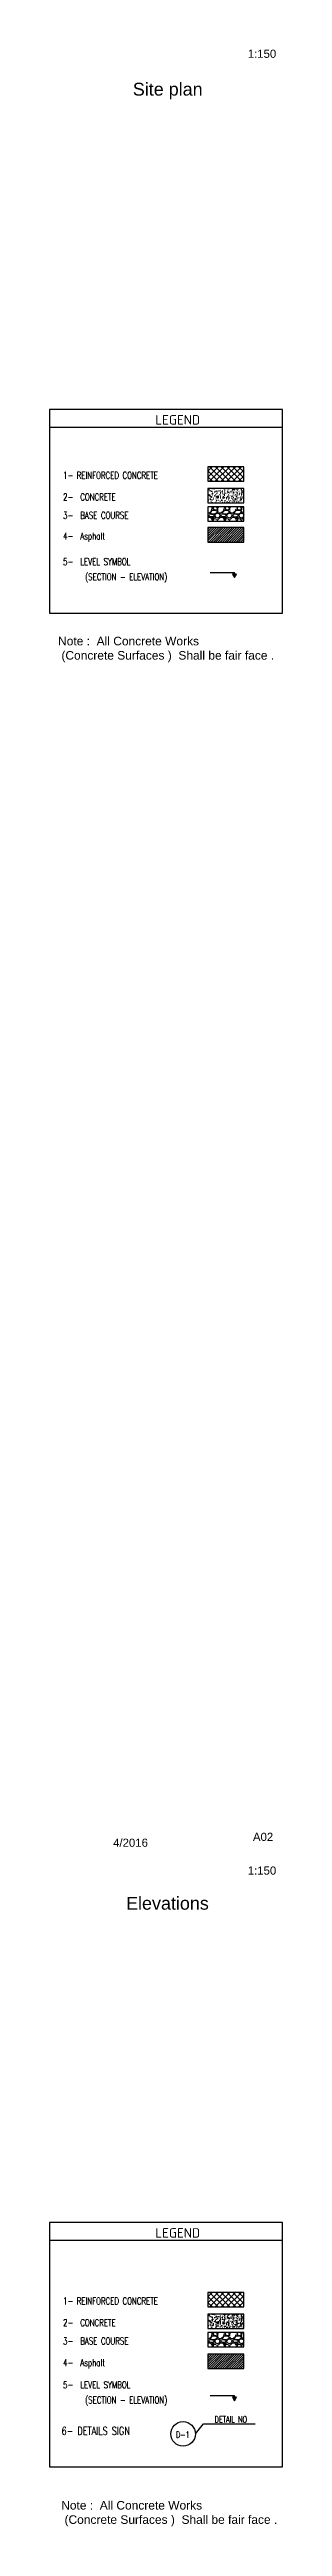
# Model space of a CAD drawing. Extents: x 151242 to 151523, y 158752 to 159354.
# Drawn here: x 151401.1 to 151406.5, y 159140.6 to 159198.4 of the extents above; entities that cross this region are included whole.
import ezdxf

# ---------------------------------------------------------------- set-up
doc = ezdxf.new("R2010")
doc.units = 0
doc.header["$LTSCALE"] = 3
doc.header["$MEASUREMENT"] = 0
for name, color, linetype in [('G-Border', 4, 'CONTINUOUS'), ('G-Text Sub', 3, 'CONTINUOUS'), ('Hatch Concret', 8, 'CONTINUOUS'), ('MHATCH', 8, 'CONTINUOUS'), ('POLI', 3, 'CONTINUOUS'), ('SEC', 4, 'CONTINUOUS'), ('TEXT', 7, 'CONTINUOUS'), ('TEXTS', 1, 'CONTINUOUS'), ('TILES', 8, 'CONTINUOUS'), ('TXT', 6, 'CONTINUOUS'), ('wall-out', 7, 'CONTINUOUS')]:
    doc.layers.add(name, color=color, linetype=linetype)
doc.styles.add('1 - 3.5mm', font='isocpeur.ttf', dxfattribs={"height": 3.5})
doc.styles.add('ROMANS', font='romans.shx')

msp = doc.modelspace()

# ---------------------------------------------------------------- hatches: boundary and pattern name
at = {"layer": 'Hatch Concret'}
h = msp.add_hatch(dxfattribs=at)
h.set_pattern_fill('ANSI37', color=8, scale=0.767719, style=0)
h.set_pattern_definition([(45, (151248.01999, 159242.8643), (-0.06785738, 0.06785738), []), (135, (151248.01999, 159242.8643), (-0.06785738, -0.06785738), [])])
h.paths.add_polyline_path([(151405.603, 159188.341), (151405.603, 159188.678), (151404.768, 159188.678), (151404.768, 159188.341)])
h = msp.add_hatch(dxfattribs=at)
h.set_pattern_fill('ANSI37', color=8, scale=0.767719, style=0)
h.set_pattern_definition([(45, (151248.01999, 159200.24789), (-0.06785738, 0.06785738), []), (135, (151248.01999, 159200.24789), (-0.06785738, -0.06785738), [])])
h.paths.add_polyline_path([(151405.603, 159145.724), (151405.603, 159146.062), (151404.768, 159146.062), (151404.768, 159145.724)])
at = {"layer": 'MHATCH', "linetype": 'Continuous'}
for points in [[(151405.342, 159186.174), (151405.437, 159186.174), (151405.39, 159186.092)], [(151405.342, 159143.616), (151405.437, 159143.616), (151405.39, 159143.533)]]:
    msp.add_hatch(color=256, dxfattribs=at).paths.add_polyline_path(points)
at = {"layer": 'TEXT', "linetype": 'Continuous'}
h = msp.add_hatch(dxfattribs=at)
h.set_pattern_fill('AR-CONC', color=8, scale=0.019193, style=0)
h.set_pattern_definition([(50, (151681.65515, 159194.00861), (0.137663504, -0.012043996), [0.014394725, -0.15834197]), (355, (151681.65515, 159194.00861), (-0.0266305, 0.14436798), [0.01151578, -0.12667358]), (100.4514, (151681.66663, 159194.00761), (0.11103311, 0.1323239), [0.01223363, -0.13456997]), (46.1842, (151681.65515, 159194.047), (0.20483521, -0.03176801), [0.02159209, -0.23751296]), (96.6356, (151681.67222, 159194.04435), (0.1793895, 0.18696211), [0.01835045, -0.20185492]), (351.1842, (151681.65515, 159194.047), (0.17938935, 0.18696225), [0.01727367, -0.19001036]), (21, (151681.67435, 159194.0374), (0.11456417, -0.077274507), [0.014394725, -0.15834197]), (326, (151681.67435, 159194.0374), (0.04669943, 0.1391778), [0.01151578, -0.12667358]), (71.4514, (151681.6839, 159194.03096), (0.161263645, 0.06190317), [0.01223363, -0.13456997]), (37.5, (151681.655154, 159194.008615), (0.002333837, 0.063892205), [0, -0.12513814, 0, -0.128592873, 0, -0.1271534]), (7.5, (151681.655154, 159194.008615), (0.050490847, 0.075699306), [0, -0.07331713, 0, -0.122259194, 0, -0.04846224]), (327.5, (151681.612353, 159194.008615), (0.102456359, -0.004328949), [0, -0.047982415, 0, -0.149705136, 0, -0.1986472]), (317.5, (151681.59316, 159194.008615), (0.111930724, 0.019213115), [0, -0.06237714, 0, -0.099419565, 0, -0.1410683])])
h.paths.add_polyline_path([(151405.603, 159187.834), (151405.603, 159188.172), (151404.768, 159188.172), (151404.768, 159187.834)])
h = msp.add_hatch(dxfattribs=at)
h.set_pattern_fill('AR-CONC', color=8, scale=0.019193, style=0)
h.set_pattern_definition([(50, (151681.65515, 159151.3922), (0.137663504, -0.012043996), [0.014394725, -0.15834197]), (355, (151681.65515, 159151.3922), (-0.0266305, 0.14436798), [0.01151578, -0.12667358]), (100.4514, (151681.66663, 159151.3912), (0.11103311, 0.1323239), [0.01223363, -0.13456997]), (46.1842, (151681.65515, 159151.43059), (0.20483521, -0.03176801), [0.02159209, -0.23751296]), (96.6356, (151681.67222, 159151.42794), (0.1793895, 0.18696211), [0.01835045, -0.20185492]), (351.1842, (151681.65515, 159151.4306), (0.17938935, 0.18696225), [0.01727367, -0.19001036]), (21, (151681.67435, 159151.42099), (0.11456417, -0.077274507), [0.014394725, -0.15834197]), (326, (151681.67435, 159151.421), (0.04669943, 0.1391778), [0.01151578, -0.12667358]), (71.4514, (151681.6839, 159151.41455), (0.161263645, 0.06190317), [0.01223363, -0.13456997]), (37.5, (151681.655154, 159151.392204), (0.002333837, 0.063892205), [0, -0.12513814, 0, -0.128592873, 0, -0.1271534]), (7.5, (151681.655154, 159151.392204), (0.050490847, 0.075699306), [0, -0.07331713, 0, -0.122259194, 0, -0.04846224]), (327.5, (151681.612353, 159151.392204), (0.102456359, -0.004328949), [0, -0.047982415, 0, -0.149705136, 0, -0.1986472]), (317.5, (151681.59316, 159151.3922), (0.111930724, 0.019213115), [0, -0.06237714, 0, -0.099419565, 0, -0.1410683])])
h.paths.add_polyline_path([(151405.603, 159145.218), (151405.603, 159145.555), (151404.768, 159145.555), (151404.768, 159145.218)])
at = {"layer": 'TEXTS'}
h = msp.add_hatch(dxfattribs=at)
h.set_pattern_fill('ANSI31', color=8, scale=0.3)
h.set_pattern_definition([(45, (-755.352345, -22017.487347), (-0.0265165042945, 0.0265165042945), [])])
h.paths.add_polyline_path([(151405.603, 159186.923), (151405.603, 159187.261), (151404.768, 159187.261), (151404.768, 159186.923)])
h = msp.add_hatch(dxfattribs=at)
h.set_pattern_fill('ANSI31', color=8, scale=0.3)
h.set_pattern_definition([(45, (-755.352345, -22060.12461), (-0.0265165042945, 0.0265165042945), [])])
h.paths.add_polyline_path([(151405.603, 159144.286), (151405.603, 159144.624), (151404.768, 159144.624), (151404.768, 159144.286)])
at = {"layer": 'TILES', "linetype": 'Continuous'}
h = msp.add_hatch(dxfattribs=at)
h.set_pattern_fill('GRAVEL', color=8, scale=0.28, style=0)
h.set_pattern_definition([(228.0128, (151401.269215, 159179.41933), (-2.239999505, -2.520000376), [0.03767, -3.7293446]), (184.9697, (151401.244015, 159179.39133), (3.360000294, 0.279997566), [0.064643, -6.399659]), (132.5104, (151401.179615, 159179.38573), (2.7999974, -3.08000243), [0.0455806, -4.512489]), (267.2737, (151401.070415, 159179.31573), (0.279998885, 5.600000083), [0.0588666, -5.827796]), (292.8337, (151401.067615, 159179.25693), (-1.400002774, 3.359998995), [0.0577234, -5.7146244]), (357.2737, (151401.090015, 159179.20373), (-5.600000083, 0.279998885), [0.0588666, -5.827796]), (37.6942, (151401.148815, 159179.20093), (-3.640002057, -2.799997313), [0.077848, -7.7069577]), (72.2553, (151401.210415, 159179.24853), (1.960003014, 6.159998945), [0.0734966, -7.27617]), (121.4296, (151401.232815, 159179.31853), (-2.240002306, 3.63999861), [0.059066, -5.8475404]), (175.2364, (151401.202015, 159179.36893), (3.080000265, -0.27999763), [0.067433, -3.3042136]), (222.3974, (151401.134815, 159179.37453), (-3.360002058, -3.079997783), [0.0872054, -8.633345]), (138.8141, (151401.347615, 159179.31293), (-1.960000825, 1.67999925), [0.029764, -2.9466763]), (171.4692, (151401.325215, 159179.33253), (3.63999952, -0.560002215), [0.0566264, -5.606023]), (225, (151401.26921, 159179.34093), (-3e-17, -0.28), [0.039598, -0.356382]), (203.1986, (151401.249615, 159179.37453), (1.39999992, 0.56000037), [0.021324, -2.111092]), (291.8014, (151401.230015, 159179.36613), (-0.27999997, 0.84000008), [0.030157, -1.4776894]), (30.9638, (151401.241215, 159179.33813), (0.83999945, 0.5600007), [0.04898, -1.5836864]), (161.5651, (151401.283215, 159179.36333), (0.5600001, -0.27999955), [0.0354175, -0.85002]), (16.3895, (151401.067615, 159179.36613), (2.800000616, 0.83999796), [0.049616, -4.9119966]), (70.3462, (151401.115215, 159179.38013), (-1.11999867, -3.080000598), [0.041625, -4.120874]), (293.1986, (151401.283215, 159179.41933), (-0.56000037, 1.39999992), [0.042648, -2.089768]), (343.6105, (151401.300015, 159179.38013), (-2.800000616, 0.83999796), [0.049616, -4.9119966]), (339.444, (151401.067615, 159179.19253), (-1.40000052, 0.55999888), [0.0478464, -2.344475]), (294.7751, (151401.112415, 159179.17573), (-1.399997813, 3.08000096), [0.04009, -3.9689]), (66.8014, (151401.286015, 159179.13933), (0.56000037, 1.39999992), [0.042648, -2.089768]), (17.354, (151401.302815, 159179.17853), (-3.640000565, -1.11999846), [0.0469367, -4.6467187]), (69.444, (151401.148815, 159179.13933), (-0.55999888, -1.40000052), [0.023923, -2.368398]), (101.3099, (151401.269215, 159179.13933), (-0.27999934, 1.1200002), [0.014277, -1.413448]), (165.9638, (151401.266415, 159179.15333), (0.84000015, -0.27999946), [0.0577234, -1.096746]), (186.009, (151401.210415, 159179.16733), (2.79999993, 0.27999981), [0.053494, -5.2958984]), (303.6901, (151401.241215, 159179.31293), (-0.2800004, 0.5599999), [0.040382, -0.969172]), (353.1572, (151401.263615, 159179.27933), (4.759999822, -0.56000224), [0.0705023, -6.9797176]), (60.9454, (151401.333615, 159179.27093), (-1.12000001, -1.96000011), [0.0288277, -2.853949]), (90, (151401.34761, 159179.29613), (-0.28, 0.28), [0.0168, -0.2632]), (120.2564, (151401.204815, 159179.17573), (1.11999857, -1.960000688), [0.038899, -3.8509856]), (48.0128, (151401.185215, 159179.20933), (2.239999505, 2.520000376), [0.07534, -3.6916746]), (0, (151401.23561, 159179.26533), (0.28, 0.28), [0.0728, -0.2072]), (325.3048, (151401.308415, 159179.26533), (-2.799998393, 1.96000241), [0.044272, -4.382917]), (254.0546, (151401.344815, 159179.24013), (-0.27999997, -1.12000004), [0.0407686, -1.997662]), (207.646, (151401.333615, 159179.20093), (-5.319998826, -2.80000216), [0.066378, -6.5714527]), (175.4261, (151401.274815, 159179.17013), (-3.640000156, 0.279998544), [0.0702237, -6.9521407])])
h.paths.add_polyline_path([(151405.603, 159187.406), (151405.603, 159187.744), (151404.768, 159187.744), (151404.768, 159187.406)])
h = msp.add_hatch(dxfattribs=at)
h.set_pattern_fill('GRAVEL', color=8, scale=0.28, style=0)
h.set_pattern_definition([(228.0128, (151401.269215, 159136.80292), (-2.239999505, -2.520000376), [0.03767, -3.7293446]), (184.9697, (151401.244015, 159136.77492), (3.360000294, 0.279997566), [0.064643, -6.399659]), (132.5104, (151401.179615, 159136.76932), (2.7999974, -3.08000243), [0.0455806, -4.512489]), (267.2737, (151401.070415, 159136.69932), (0.279998885, 5.600000083), [0.0588666, -5.827796]), (292.8337, (151401.067615, 159136.64052), (-1.400002774, 3.359998995), [0.0577234, -5.7146244]), (357.2737, (151401.090015, 159136.58732), (-5.600000083, 0.279998885), [0.0588666, -5.827796]), (37.6942, (151401.148815, 159136.584519), (-3.640002057, -2.799997313), [0.077848, -7.7069577]), (72.2553, (151401.210415, 159136.632119), (1.960003014, 6.159998945), [0.0734966, -7.27617]), (121.4296, (151401.232815, 159136.70212), (-2.240002306, 3.63999861), [0.059066, -5.8475404]), (175.2364, (151401.202015, 159136.75252), (3.080000265, -0.27999763), [0.067433, -3.3042136]), (222.3974, (151401.134815, 159136.758119), (-3.360002058, -3.079997783), [0.0872054, -8.633345]), (138.8141, (151401.347615, 159136.69652), (-1.960000825, 1.67999925), [0.029764, -2.9466763]), (171.4692, (151401.325215, 159136.71612), (3.63999952, -0.560002215), [0.0566264, -5.606023]), (225, (151401.26921, 159136.72452), (-3e-17, -0.28), [0.039598, -0.356382]), (203.1986, (151401.249615, 159136.75812), (1.39999992, 0.56000037), [0.021324, -2.111092]), (291.8014, (151401.230015, 159136.74972), (-0.27999997, 0.84000008), [0.030157, -1.4776894]), (30.9638, (151401.241215, 159136.72172), (0.83999945, 0.5600007), [0.04898, -1.5836864]), (161.5651, (151401.283215, 159136.74692), (0.5600001, -0.27999955), [0.0354175, -0.85002]), (16.3895, (151401.067615, 159136.74972), (2.800000616, 0.83999796), [0.049616, -4.9119966]), (70.3462, (151401.115215, 159136.76372), (-1.11999867, -3.080000598), [0.041625, -4.120874]), (293.1986, (151401.283215, 159136.80292), (-0.56000037, 1.39999992), [0.042648, -2.089768]), (343.6105, (151401.300015, 159136.76372), (-2.800000616, 0.83999796), [0.049616, -4.9119966]), (339.444, (151401.067615, 159136.57612), (-1.40000052, 0.55999888), [0.0478464, -2.344475]), (294.7751, (151401.112415, 159136.55932), (-1.399997813, 3.08000096), [0.04009, -3.9689]), (66.8014, (151401.286015, 159136.52292), (0.56000037, 1.39999992), [0.042648, -2.089768]), (17.354, (151401.302815, 159136.56212), (-3.640000565, -1.11999846), [0.0469367, -4.6467187]), (69.444, (151401.148815, 159136.52292), (-0.55999888, -1.40000052), [0.023923, -2.368398]), (101.3099, (151401.269215, 159136.52292), (-0.27999934, 1.1200002), [0.014277, -1.413448]), (165.9638, (151401.266415, 159136.53692), (0.84000015, -0.27999946), [0.0577234, -1.096746]), (186.009, (151401.210415, 159136.55092), (2.79999993, 0.27999981), [0.053494, -5.2958984]), (303.6901, (151401.241215, 159136.69652), (-0.2800004, 0.5599999), [0.040382, -0.969172]), (353.1572, (151401.263615, 159136.662919), (4.759999822, -0.56000224), [0.0705023, -6.9797176]), (60.9454, (151401.333615, 159136.65452), (-1.12000001, -1.96000011), [0.0288277, -2.853949]), (90, (151401.34761, 159136.67972), (-0.28, 0.28), [0.0168, -0.2632]), (120.2564, (151401.204815, 159136.55932), (1.11999857, -1.960000688), [0.038899, -3.8509856]), (48.0128, (151401.185215, 159136.59292), (2.239999505, 2.520000376), [0.07534, -3.6916746]), (0, (151401.23561, 159136.64892), (0.28, 0.28), [0.0728, -0.2072]), (325.3048, (151401.308415, 159136.64892), (-2.799998393, 1.96000241), [0.044272, -4.382917]), (254.0546, (151401.344815, 159136.62372), (-0.27999997, -1.12000004), [0.0407686, -1.997662]), (207.646, (151401.333615, 159136.58452), (-5.319998826, -2.80000216), [0.066378, -6.5714527]), (175.4261, (151401.274815, 159136.553719), (-3.640000156, 0.279998544), [0.0702237, -6.9521407])])
h.paths.add_polyline_path([(151405.603, 159144.79), (151405.603, 159145.128), (151404.768, 159145.128), (151404.768, 159144.79)])

# ---------------------------------------------------------------- linework, layer by layer
at = {"layer": 'G-Border', "ltscale": 100}
for p, q in [((151406.509, 159189.598), (151401.068, 159189.598)), ((151406.509, 159147.275), (151401.068, 159147.275))]:
    msp.add_line(p, q, dxfattribs=at)
at = {"layer": 'SEC', "color": 1, "ltscale": 0.07}
for p, q in [((151404.82, 159186.212), (151405.39, 159186.212)), ((151405.342, 159186.174), (151405.39, 159186.092)), ((151405.437, 159186.174), (151405.342, 159186.174)), ((151405.39, 159186.167), (151405.39, 159186.212)), ((151405.39, 159186.092), (151405.437, 159186.174)), ((151404.82, 159143.654), (151405.39, 159143.654)), ((151405.342, 159143.616), (151405.39, 159143.533)), ((151405.437, 159143.616), (151405.342, 159143.616)), ((151405.39, 159143.608), (151405.39, 159143.654)), ((151405.39, 159143.533), (151405.437, 159143.616))]:
    msp.add_line(p, q, dxfattribs=at)
at = {"layer": 'TEXT', "color": 7}
for p, q in [((151404.474, 159142.761), (151404.662, 159142.993)), ((151404.662, 159142.993), (151405.871, 159142.993))]:
    msp.add_line(p, q, dxfattribs=at)
at = {"layer": 'TEXT', "color": 7, "linetype": 'Continuous'}
for points in [[(151404.768, 159187.834), (151405.603, 159187.834), (151405.603, 159188.172), (151404.768, 159188.172)], [(151404.768, 159186.923), (151405.603, 159186.923), (151405.603, 159187.261), (151404.768, 159187.261)], [(151404.768, 159145.218), (151405.603, 159145.218), (151405.603, 159145.555), (151404.768, 159145.555)], [(151404.768, 159144.286), (151405.603, 159144.286), (151405.603, 159144.624), (151404.768, 159144.624)]]:
    msp.add_lwpolyline(points, close=True, dxfattribs=at)
at = {"layer": 'TEXT', "color": 7}
msp.add_circle((151404.187, 159142.761), 0.287, dxfattribs=at)
at = {"layer": 'TILES', "color": 7, "linetype": 'Continuous'}
for points in [[(151404.768, 159188.341), (151405.603, 159188.341), (151405.603, 159188.678), (151404.768, 159188.678)], [(151404.768, 159187.406), (151405.603, 159187.406), (151405.603, 159187.744), (151404.768, 159187.744)], [(151404.768, 159145.724), (151405.603, 159145.724), (151405.603, 159146.062), (151404.768, 159146.062)], [(151404.768, 159144.79), (151405.603, 159144.79), (151405.603, 159145.128), (151404.768, 159145.128)]]:
    msp.add_lwpolyline(points, close=True, dxfattribs=at)
at = {"layer": 'wall-out'}
for points in [[(151406.509, 159190.018), (151401.068, 159190.018), (151401.068, 159185.263), (151406.509, 159185.263)], [(151406.509, 159147.695), (151401.068, 159147.695), (151401.068, 159141.995), (151406.509, 159141.995)]]:
    msp.add_lwpolyline(points, close=True, dxfattribs=at)

# ---------------------------------------------------------------- texts
at = {"layer": 'G-Text Sub', "ltscale": 100, "char_height": 0.22176, "attachment_point": 7, "style": '1 - 3.5mm'}
for insert in [(151404.015, 159189.664), (151404.015, 159147.341)]:
    msp.add_mtext('\\pi-0.47678;LEGEND', dxfattribs=dict(at, insert=insert))
at = {"layer": 'POLI', "color": 6, "char_height": 0.2, "width": 5.25057, "attachment_point": 1, "style": 'ROMANS'}
for insert in [(151401.268, 159184.711), (151401.341, 159141.194)]:
    msp.add_mtext('{\\fArial|b0|i0|c0|p34;Note :  All Concrete Works\\P (Concrete Surfaces )  Shall be fair face .}', dxfattribs=dict(at, insert=insert))
at = {"layer": 'TXT', "color": 7, "style": 'ROMANS', "width": 0.75}
for s, height, p in [('2-  CONCRETE', 0.15994, (151401.385, 159187.892)), ('1- REINFORCED CONCRETE', 0.15994, (151401.385, 159188.399)), ('3-  BASE COURSE', 0.15994, (151401.385, 159187.464)), ('4-  Asphalt ', 0.15994, (151401.385, 159186.981)), ('5-  LEVEL SYMBOL', 0.15994, (151401.385, 159186.384)), ('(SECTION - ELEVATION)', 0.15994, (151401.9, 159186.03)), ('1- REINFORCED CONCRETE', 0.15994, (151401.385, 159145.782)), ('2-  CONCRETE', 0.15994, (151401.385, 159145.275)), ('3-  BASE COURSE', 0.15994, (151401.385, 159144.848)), ('4-  Asphalt ', 0.15994, (151401.385, 159144.344)), ('5-  LEVEL SYMBOL', 0.15994, (151401.385, 159143.826)), ('(SECTION - ELEVATION)', 0.15994, (151401.9, 159143.471)), ('DETAIL NO', 0.1483, (151404.924, 159143.024)), ('6- DETAILS SIGN', 0.18541, (151401.349, 159142.739)), ('D-1', 0.1483, (151404.022, 159142.668))]:
    msp.add_text(s, height=height, dxfattribs=at).set_placement(p)
at = {"layer": 'TXT', "color": 7, "attachment_point": 3}
for s, insert, char_height, width in [('{\\fArial|b0|i0|c0|p34;1:150}', (151406.364, 159198.416), 0.19045, 1.29081), ('{\\fArial|b0|i0|c0|p34;Site plan}', (151404.644, 159197.644), 0.3, 4.11287), ('{\\fArial|b0|i0|c0|p34;4/2016}', (151403.367, 159156.656), 0.19045, 1.29081), ('{\\fArial|b0|i0|c0|p34;A02}', (151406.293, 159156.793), 0.19045, 1.29081), ('{\\fArial|b0|i0|c0|p34;1:150}', (151406.364, 159156.006), 0.19045, 1.29081), ('{\\fArial|b0|i0|c0|p34;Elevations}', (151404.789, 159155.297), 0.3, 4.11287)]:
    msp.add_mtext(s, dxfattribs=dict(at, insert=insert, char_height=char_height, width=width))

doc.saveas('drawing.dxf')
